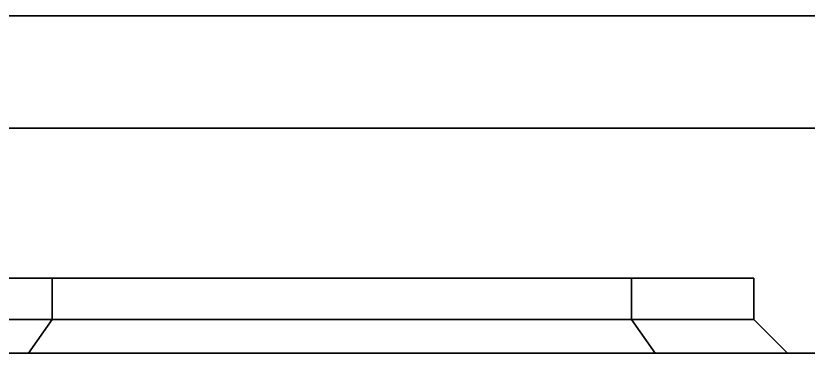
# Model space of a CAD drawing. Header units: millimetres. Extents: x -176 to 3932, y -325 to 2058.
# Drawn here: x 1372.51 to 1393.67, y 1366.31 to 1375.31 of the extents above; entities that cross this region are included whole.
import ezdxf

# ---------------------------------------------------------------- set-up
doc = ezdxf.new("R2010")
doc.units = ezdxf.units.MM

# ---------------------------------------------------------------- blocks, each defined once
blk = doc.blocks.new('Drawing View2')
at = {"color": 7, "linetype": 'Continuous', "lineweight": 35}
for p, q in [((1261.221, -43), (1219.5, -43)), ((1261.221, -43), (1219.5, -43)), ((1226.779, -43), (1268.5, -43)), ((1226.779, -43), (1268.5, -43)), ((1261.221, -46), (1219.5, -46)), ((1261.221, -46), (1219.5, -46)), ((1226.779, -46), (1268.5, -46)), ((1226.779, -46), (1268.5, -46)), ((1251.732, -50), (1233, -50)), ((1251.732, -50), (1233, -50)), ((1236.268, -50), (1255, -50)), ((1236.268, -51.1), (1236.268, -50)), ((1236.268, -50), (1255, -50)), ((1236.268, -51.1), (1236.268, -50)), ((1251.732, -51.1), (1251.732, -50)), ((1251.732, -51.1), (1251.732, -50)), ((1255, -51.1), (1255, -50)), ((1255, -51.1), (1255, -50)), ((1251.732, -51.1), (1233, -51.1)), ((1251.732, -51.1), (1233, -51.1)), ((1235.636, -52), (1236.268, -51.1)), ((1235.636, -52), (1236.268, -51.1)), ((1236.268, -51.1), (1255, -51.1)), ((1236.268, -51.1), (1255, -51.1)), ((1252.364, -52), (1251.732, -51.1)), ((1252.364, -52), (1251.732, -51.1)), ((1255.9, -52), (1255, -51.1)), ((1255.9, -52), (1255, -51.1)), ((1257.003, -52), (1225.5, -52)), ((1257.003, -52), (1225.5, -52)), ((1230.997, -52), (1262.5, -52)), ((1230.997, -52), (1262.5, -52)), ((1252.364, -52), (1232.1, -52)), ((1252.364, -52), (1232.1, -52)), ((1235.636, -52), (1255.9, -52)), ((1235.636, -52), (1255.9, -52))]:
    blk.add_line(p, q, dxfattribs=at)

msp = doc.modelspace()

# ---------------------------------------------------------------- block references
at = {"linetype": 'Continuous', "lineweight": 0}
msp.add_blockref('Drawing View2', (137.216, 1418.307), dxfattribs=at)

doc.saveas('drawing.dxf')
